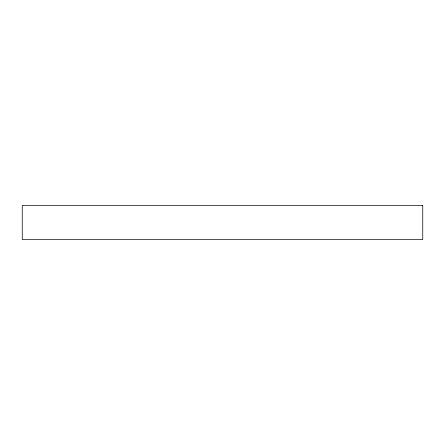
<?xml version="1.0" encoding="UTF-8"?>
<svg xmlns="http://www.w3.org/2000/svg" width="445" height="445" viewBox="0 0 445 445"><rect width="100%" height="100%" fill="white"/><g stroke="black" fill="none" stroke-linecap="round" stroke-linejoin="round"><path stroke-width="0.67" d="M422.75 205.434L22.25 205.434L22.25 239.566L422.75 239.566L422.75 205.434"/></g></svg>
